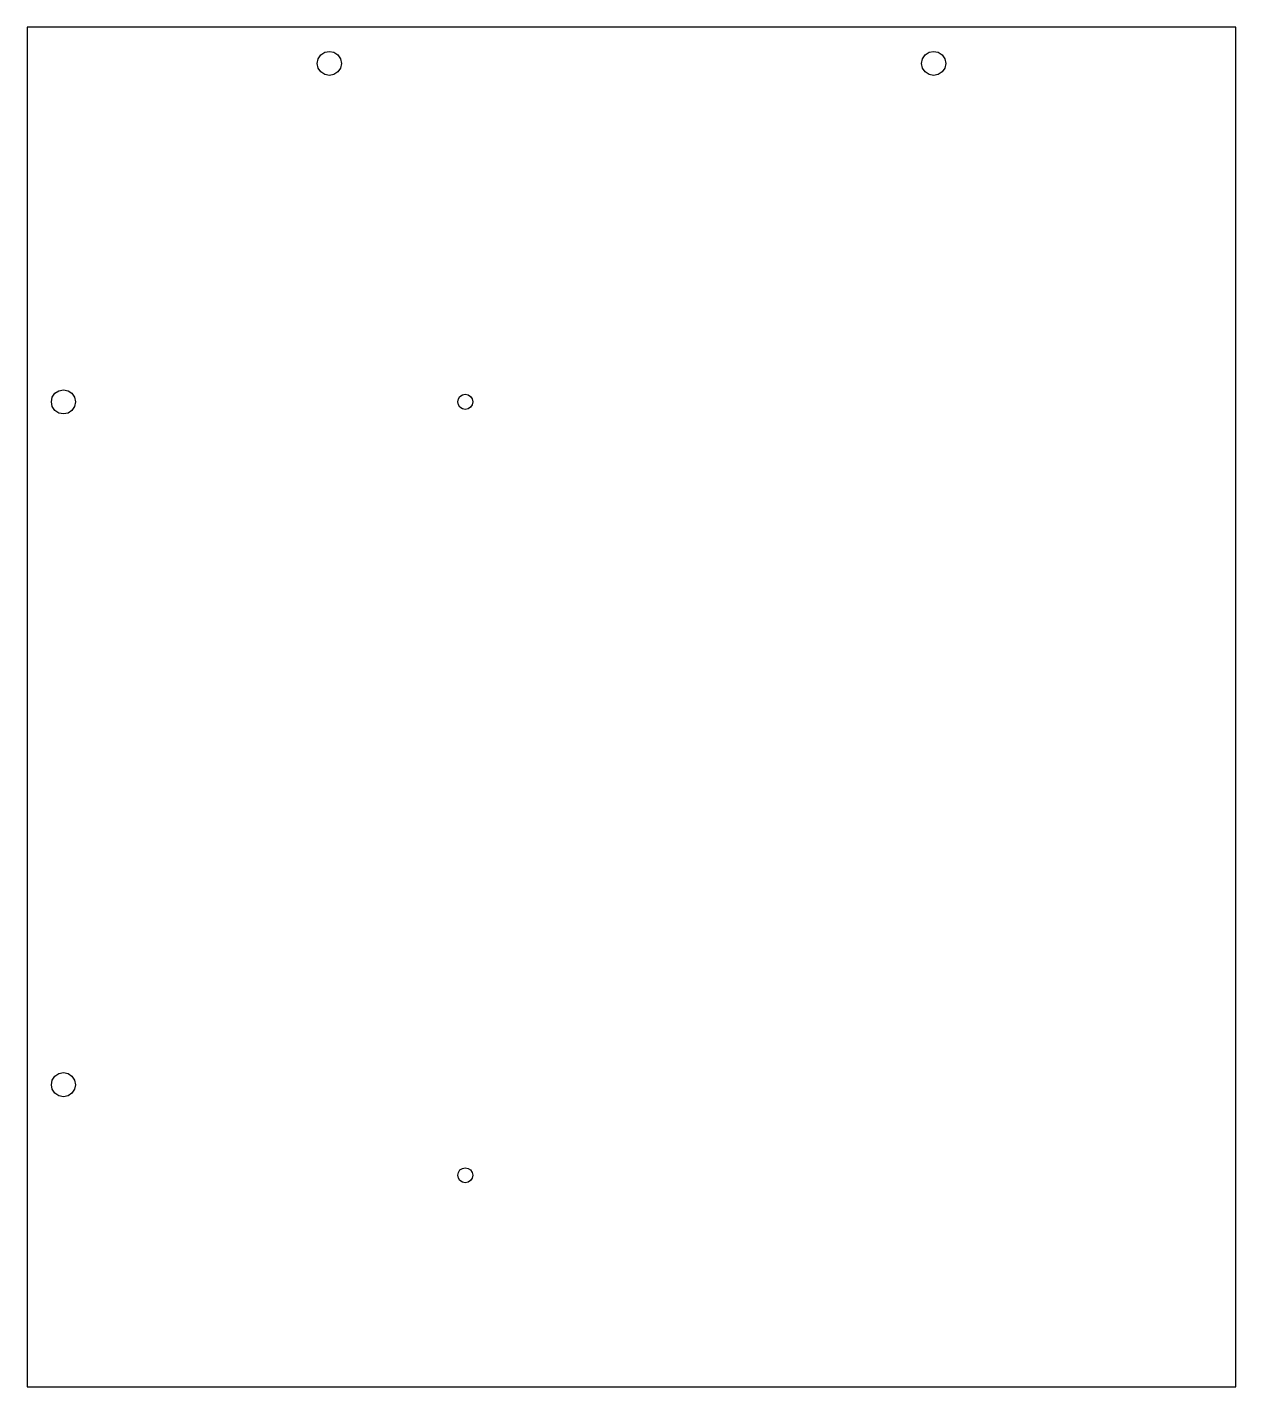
# Model space of a CAD drawing. Extents: x 0 to 200, y 0 to 225.
import ezdxf

# ---------------------------------------------------------------- set-up
doc = ezdxf.new("R2010")
doc.units = 0
doc.layers.get('0').update_dxf_attribs({"linetype": 'CONTINUOUS'})

msp = doc.modelspace()

# ---------------------------------------------------------------- linework, layer by layer
for points in [[(0, 0), (200, 0), (200, 225), (0, 225)], [(48, 219), (48.1522, 219.765), (48.5858, 220.414), (49.2346, 220.848), (50, 221), (50.7654, 220.848), (51.4142, 220.414), (51.8478, 219.765), (52, 219), (51.8478, 218.235), (51.4142, 217.586), (50.7654, 217.152), (50, 217), (49.2346, 217.152), (48.5858, 217.586), (48.1522, 218.235)], [(148, 219), (148.152, 219.765), (148.586, 220.414), (149.235, 220.848), (150, 221), (150.765, 220.848), (151.414, 220.414), (151.848, 219.765), (152, 219), (151.848, 218.235), (151.414, 217.586), (150.765, 217.152), (150, 217), (149.235, 217.152), (148.586, 217.586), (148.152, 218.235)], [(4, 163), (4.15224, 163.765), (4.58579, 164.414), (5.23463, 164.848), (6, 165), (6.76537, 164.848), (7.41421, 164.414), (7.84776, 163.765), (8, 163), (7.84776, 162.235), (7.41421, 161.586), (6.76537, 161.152), (6, 161), (5.23463, 161.152), (4.58579, 161.586), (4.15224, 162.235)], [(71.25, 163), (71.3451, 163.478), (71.6161, 163.884), (72.0216, 164.155), (72.5, 164.25), (72.9784, 164.155), (73.3839, 163.884), (73.6548, 163.478), (73.75, 163), (73.6548, 162.522), (73.3839, 162.116), (72.9784, 161.845), (72.5, 161.75), (72.0216, 161.845), (71.6161, 162.116), (71.3451, 162.522)], [(4, 50), (4.15224, 50.7654), (4.58579, 51.4142), (5.23463, 51.8478), (6, 52), (6.76537, 51.8478), (7.41421, 51.4142), (7.84776, 50.7654), (8, 50), (7.84776, 49.2346), (7.41421, 48.5858), (6.76537, 48.1522), (6, 48), (5.23463, 48.1522), (4.58579, 48.5858), (4.15224, 49.2346)], [(71.25, 35), (71.3451, 35.4784), (71.6161, 35.8839), (72.0216, 36.1548), (72.5, 36.25), (72.9784, 36.1548), (73.3839, 35.8839), (73.6548, 35.4784), (73.75, 35), (73.6548, 34.5216), (73.3839, 34.1161), (72.9784, 33.8451), (72.5, 33.75), (72.0216, 33.8451), (71.6161, 34.1161), (71.3451, 34.5216)]]:
    msp.add_lwpolyline(points, close=True)

doc.saveas('drawing.dxf')
